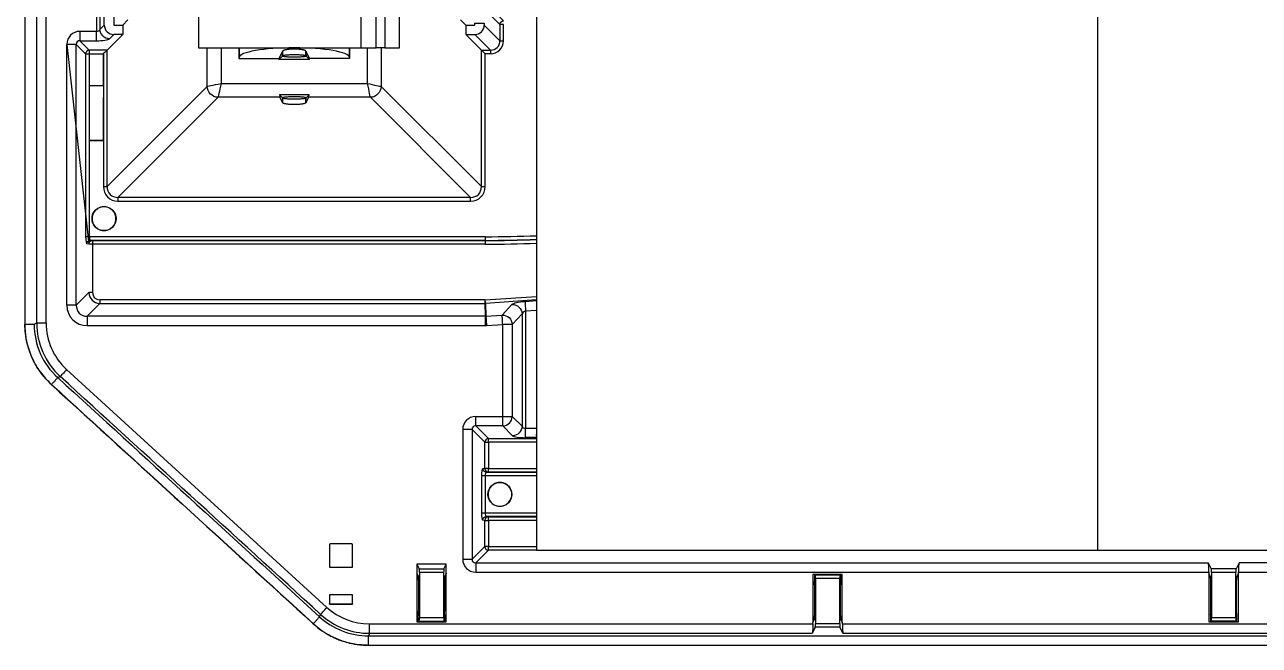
# Model space of a CAD drawing. Header units: feet. Extents: x 1518 to 2565, y 62 to 679.
# Drawn here: x 2068.57 to 2085.34, y 660.72 to 669.15 of the extents above; entities that cross this region are included whole.
import ezdxf

# ---------------------------------------------------------------- set-up
doc = ezdxf.new("R2010")
doc.units = ezdxf.units.FT
doc.header["$LTSCALE"] = 50
doc.header["$MEASUREMENT"] = 0

# ---------------------------------------------------------------- blocks, each defined once
blk = doc.blocks.new('Z1')
at = {"color": 1, "linetype": 'Continuous'}
for p, q in [((-56.349, 204.268), (-56.349, 202.248)), ((-60.216, 202.294), (-60.344, 202.294)), ((-58.005, 202.248), (-58.005, 202.102)), ((-57.412, 202.202), (-57.412, 202.138)), ((-57.095, 202.138), (-57.095, 202.202)), ((-57.412, 201.567), (-57.412, 201.503)), ((-57.095, 201.503), (-57.095, 201.567)), ((-54.16, 198.633), (-54.293, 198.491)), ((-54.293, 198.491), (-54.293, 197.24)), ((-54.421, 197.24), (-54.293, 197.24)), ((-54.421, 197.112), (-54.421, 197.24)), ((-54.293, 197.24), (-54.16, 197.107)), ((-56.776, 195.501), (-56.776, 195.203)), ((-56.472, 195.511), (-56.766, 195.511)), ((-56.462, 195.203), (-56.462, 195.501)), ((-56.766, 195.193), (-56.472, 195.193)), ((-55.589, 195.107), (-55.568, 195.065)), ((-44.808, 195.065), (-44.829, 195.107)), ((-55.564, 195.016), (-55.564, 194.594)), ((-55.213, 195.016), (-55.213, 194.594)), ((-50.184, 194.532), (-50.184, 194.954)), ((-49.833, 194.532), (-49.833, 194.954)), ((-44.804, 194.594), (-44.804, 195.016)), ((-44.453, 194.594), (-44.453, 195.016)), ((-56.463, 194.817), (-56.775, 194.817)), ((-56.463, 194.694), (-56.463, 194.817)), ((-56.776, 194.693), (-56.462, 194.693)), ((-50.209, 194.423), (-50.209, 194.441)), ((-56.232, 194.295), (-56.245, 194.262))]:
    blk.add_line(p, q, dxfattribs=at)
for points in [[(-46.338, 195.425), (-38.713, 195.425), (-38.713, 211.05), (-46.338, 211.05), (-53.963, 211.05), (-53.963, 195.425), (-54.617, 195.425), (-54.617, 195.474), (-53.963, 195.474)], [(-53.963, 195.425), (-46.338, 195.425), (-46.338, 211.05)], [(-60.753, 198.51), (-60.753, 208.028), (-60.787, 208.043)], [(-56.025, 202.248), (-55.825, 202.248), (-55.825, 204.268), (-56.025, 204.268), (-56.143, 204.268), (-56.349, 204.268), (-58.556, 204.268), (-58.556, 202.248), (-56.349, 202.248), (-56.143, 202.248), (-56.143, 204.268)], [(-56.025, 204.268), (-56.025, 202.248), (-56.143, 202.248)], [(-59.834, 202.667), (-59.759, 202.743), (-59.632, 202.743), (-59.707, 202.667), (-59.707, 202.56), (-59.702, 202.555), (-59.584, 202.555), (-59.513, 202.627)], [(-60.166, 202.343), (-59.942, 202.343), (-59.942, 202.471)], [(-54.923, 202.555), (-54.923, 202.428), (-54.801, 202.428), (-54.588, 202.215), (-54.588, 202.166), (-54.661, 202.166)], [(-60.216, 198.751), (-60.216, 202.294), (-60.088, 202.166), (-60.088, 199.683), (-60.038, 199.683), (-54.659, 199.683), (-54.659, 199.633)], [(-59.797, 200.362), (-59.797, 202.215), (-59.584, 202.428)], [(-54.71, 200.362), (-54.71, 202.215), (-54.923, 202.428)], [(-60.036, 201.734), (-60.038, 201.737), (-59.847, 201.737), (-59.847, 200.987), (-59.847, 200.362), (-59.797, 200.362), (-58.436, 201.723), (-58.436, 202.248)], [(-58.004, 202.248), (-58.004, 202.118), (-58.005, 202.102), (-57.462, 202.102)], [(-57.046, 202.088), (-57.462, 202.088), (-57.414, 202.136), (-57.414, 202.198), (-57.462, 202.102), (-57.462, 202.088)], [(-56.502, 202.102), (-57.046, 202.102), (-57.094, 202.198), (-57.094, 202.136), (-57.046, 202.088), (-57.046, 202.102)], [(-56.504, 202.248), (-56.504, 202.118), (-56.502, 202.102), (-56.502, 202.248)], [(-60.036, 200.989), (-60.038, 200.987), (-59.847, 200.987), (-59.849, 200.989)], [(-60.021, 199.633), (-54.659, 199.633), (-54.659, 199.63)], [(-60.068, 198.603), (-60.068, 198.475), (-54.654, 198.475), (-54.654, 198.603), (-60.068, 198.603), (-59.896, 198.775), (-54.66, 198.775), (-54.66, 198.824), (-53.963, 198.872)], [(-53.963, 198.681), (-54.111, 198.671), (-54.111, 197.081), (-53.963, 197.081)], [(-53.963, 196.953), (-54.111, 196.953), (-54.111, 197.081)], [(-53.963, 196.987), (-53.971, 196.987), (-53.963, 196.995)], [(-53.963, 196.891), (-54.617, 196.891), (-54.617, 196.536), (-53.963, 196.536)], [(-54.661, 196.433), (-54.71, 196.433), (-54.71, 195.932), (-54.661, 195.932), (-53.963, 195.932)], [(-53.963, 196.433), (-54.661, 196.433), (-54.661, 195.932)], [(-55.589, 195.234), (-55.589, 195.107), (-55.589, 194.453), (-55.189, 194.453), (-55.189, 195.107), (-55.21, 195.065)], [(-55.189, 195.107), (-55.189, 195.234), (-55.589, 195.234), (-55.557, 195.17), (-55.221, 195.17), (-55.189, 195.234)], [(-44.429, 195.107), (-44.429, 195.125), (-38.58, 195.125), (-38.58, 195.253), (-44.419, 195.253), (-44.461, 195.17), (-44.797, 195.17)], [(-49.809, 194.441), (-49.809, 195.095), (-50.209, 195.095), (-50.209, 194.441), (-50.188, 194.483)], [(-49.83, 194.483), (-49.809, 194.441), (-49.809, 194.423), (-39.449, 194.423), (-39.449, 194.441), (-39.449, 195.095), (-39.049, 195.095), (-39.049, 194.441), (-39.049, 194.423), (-38.449, 194.423)], [(-44.829, 195.125), (-44.829, 195.107), (-44.829, 194.453), (-44.429, 194.453), (-44.429, 195.107), (-44.45, 195.065)], [(-56.776, 194.818), (-56.775, 194.817), (-56.775, 194.694)], [(-56.245, 194.134), (-56.245, 194.136), (-56.245, 194.262), (-38.449, 194.262)], [(-49.841, 194.378), (-50.177, 194.378), (-50.218, 194.295)], [(-38.449, 194.295), (-39.039, 194.295), (-39.081, 194.378), (-39.417, 194.378), (-39.458, 194.295), (-49.799, 194.295), (-49.841, 194.378)]]:
    blk.add_lwpolyline(points, dxfattribs=at)
for points in [[(-60.787, 208.043), (-60.913, 208.043), (-60.913, 198.495), (-60.787, 198.495), (-60.753, 198.51), (-60.625, 198.51), (-60.625, 208.028)], [(-59.942, 202.769), (-59.942, 202.72), (-59.893, 202.72), (-59.893, 202.497), (-59.834, 202.556), (-59.834, 202.667)], [(-55.224, 195.121), (-55.553, 195.121), (-55.553, 194.509), (-55.224, 194.509)], [(-49.833, 195.09), (-50.184, 195.09), (-50.178, 195.089), (-49.84, 195.089)], [(-44.793, 194.509), (-44.464, 194.509), (-44.464, 195.121), (-44.793, 195.121)], [(-49.844, 195.039), (-50.173, 195.039), (-50.173, 194.427), (-49.844, 194.427)], [(-56.463, 194.817), (-56.462, 194.818), (-56.776, 194.818), (-56.776, 194.693), (-56.775, 194.694), (-56.463, 194.694), (-56.462, 194.693)], [(-55.213, 194.458), (-55.564, 194.458), (-55.558, 194.459), (-55.22, 194.459)]]:
    blk.add_lwpolyline(points, close=True, dxfattribs=at)
for points in [[(-59.943, 202.892), (-59.82, 202.892), (-59.942, 202.769), (-60.065, 202.769), (-60.065, 202.72), (-59.942, 202.72), (-59.942, 202.471), (-60.166, 202.471), (-60.166, 202.343), (-60.038, 202.215, 0.393924), (-60.088, 202.166), (-60.038, 202.166), (-60.038, 201.737), (-60.038, 200.987), (-60.038, 199.683)], [(-54.995, 202.627), (-54.923, 202.555), (-54.805, 202.555), (-54.8, 202.56), (-54.8, 202.583), (-54.673, 202.583), (-54.673, 202.556), (-54.46, 202.343), (-54.411, 202.343), (-54.411, 202.566), (-54.46, 202.566, -0.394035), (-54.411, 202.615), (-54.687, 202.892), (-54.565, 202.892)], [(-54.687, 202.892, 0.393976), (-54.737, 202.843), (-54.46, 202.566), (-54.46, 202.343)], [(-59.584, 202.555), (-59.584, 202.428), (-59.706, 202.428), (-59.765, 202.369, -0.393973), (-59.893, 202.497)], [(-56.072, 202.248), (-56.072, 201.723), (-54.71, 200.362), (-54.661, 200.362), (-54.661, 202.166, -0.000269), (-54.71, 202.215), (-54.588, 202.215)], [(-54.654, 198.603), (-54.66, 198.775, 0.017588), (-54.657, 198.775), (-54.651, 198.603), (-54.43, 198.618, -0.411927), (-54.293, 198.491), (-54.421, 198.491)], [(-54.838, 197.063), (-54.966, 197.063), (-54.966, 195.302), (-54.838, 195.302), (-54.666, 195.474, 0.393924), (-54.617, 195.425), (-54.789, 195.253), (-44.838, 195.253), (-44.797, 195.17)], [(-54.789, 197.112), (-54.617, 196.94, 0.39386), (-54.666, 196.891), (-54.838, 197.063), (-54.838, 195.302)], [(-54.643, 196.483, -0.412167), (-54.693, 196.533), (-54.666, 196.536), (-54.666, 196.891), (-54.617, 196.891), (-54.617, 196.94), (-53.963, 196.94)], [(-53.963, 196.486), (-54.617, 196.486), (-54.617, 196.536), (-54.666, 196.536, 0.412066), (-54.617, 196.486), (-54.643, 196.483), (-53.963, 196.483)], [(-53.963, 195.829), (-54.617, 195.829), (-54.617, 195.474), (-54.666, 195.474), (-54.666, 195.829), (-54.693, 195.832, -0.412121), (-54.643, 195.882)], [(-53.963, 195.882), (-54.643, 195.882), (-54.617, 195.879, 0.412066), (-54.666, 195.829), (-54.617, 195.829), (-54.617, 195.879), (-53.963, 195.879)]]:
    blk.add_lwpolyline(points, format="xyb", dxfattribs=at)
for points in [[(-60.043, 199.58, -0.412002), (-59.994, 199.63), (-54.659, 199.63), (-54.659, 199.58), (-59.994, 199.58), (-59.994, 198.923), (-60.043, 198.923), (-60.216, 198.751), (-60.344, 198.751), (-60.344, 202.294)], [(-59.849, 200.989), (-60.036, 200.989), (-60.036, 201.734), (-59.849, 201.734), (-59.847, 201.737), (-59.847, 202.166, 0.001186), (-59.797, 202.215), (-60.038, 202.215), (-60.038, 202.166), (-59.847, 202.166)], [(-59.926, 200.063, 0.544465), (-59.926, 199.791, 0.294947), (-59.751, 199.791, 0.544465), (-59.751, 200.063, 0.294947)], [(-60.07, 199.583, -0.412112), (-60.021, 199.633), (-59.994, 199.63), (-59.994, 199.58), (-60.043, 199.58)], [(-54.548, 196.318, 0.544465), (-54.548, 196.047, 0.294947), (-54.373, 196.047, 0.544465), (-54.373, 196.318, 0.294947)]]:
    blk.add_lwpolyline(points, format="xyb", close=True, dxfattribs=at)
at = {"color": 1, "linetype": 'Continuous', "flags": 128}
for points in [[(-58.249, 202.248), (-58.249, 201.762), (-58.257, 201.725), (-58.264, 201.689), (-58.271, 201.655), (-58.277, 201.626), (-58.282, 201.603), (-58.286, 201.586), (-58.288, 201.575), (-59.65, 200.214), (-59.65, 200.165), (-54.858, 200.165), (-54.858, 200.214), (-59.65, 200.214)], [(-54.858, 200.214), (-56.219, 201.575), (-56.221, 201.586), (-56.225, 201.603), (-56.23, 201.626), (-56.236, 201.655), (-56.243, 201.689), (-56.251, 201.725), (-56.259, 201.762), (-56.259, 202.248)], [(-58.249, 201.762), (-56.259, 201.762), (-56.226, 201.756), (-56.194, 201.749), (-56.164, 201.742), (-56.137, 201.737), (-56.113, 201.732), (-56.094, 201.728), (-56.08, 201.725), (-56.072, 201.723)], [(-53.963, 198.823), (-54.657, 198.775), (-54.657, 198.778), (-54.657, 198.781), (-54.657, 198.786), (-54.658, 198.792), (-54.658, 198.799), (-54.659, 198.807), (-54.66, 198.816), (-54.66, 198.824), (-59.896, 198.824), (-59.896, 198.775)], [(-53.963, 198.81), (-54.12, 198.799), (-54.119, 198.793), (-54.118, 198.784), (-54.118, 198.771), (-54.116, 198.755), (-54.115, 198.736), (-54.114, 198.716), (-54.112, 198.694), (-54.111, 198.671)], [(-56.909, 194.519), (-56.896, 194.553), (-56.893, 194.557), (-56.886, 194.564), (-56.877, 194.574), (-56.867, 194.586), (-56.854, 194.599), (-56.84, 194.615), (-56.825, 194.631), (-56.81, 194.647), (-60.346, 197.877), (-60.362, 197.861), (-60.376, 197.845), (-60.39, 197.829), (-60.403, 197.816), (-60.414, 197.804), (-60.422, 197.794), (-60.429, 197.787), (-60.433, 197.783)]]:
    blk.add_lwpolyline(points, dxfattribs=at)
for points in [[(-56.072, 201.723, -0.393918), (-56.219, 201.575), (-57.06, 201.575), (-57.094, 201.507), (-57.094, 201.569), (-57.053, 201.61), (-57.455, 201.61), (-57.414, 201.569), (-57.414, 201.507), (-57.448, 201.575), (-58.288, 201.575, -0.393902), (-58.436, 201.723), (-58.426, 201.725), (-58.408, 201.729), (-58.385, 201.734), (-58.356, 201.74), (-58.322, 201.747), (-58.286, 201.755), (-58.249, 201.762)], [(-54.651, 198.603), (-54.65, 198.597), (-54.65, 198.588), (-54.649, 198.575), (-54.648, 198.559), (-54.647, 198.54), (-54.645, 198.52), (-54.644, 198.498), (-54.642, 198.475), (-54.421, 198.491), (-54.423, 198.513), (-54.424, 198.535), (-54.426, 198.555), (-54.427, 198.574), (-54.428, 198.59), (-54.429, 198.603), (-54.429, 198.612), (-54.43, 198.618), (-54.297, 198.761, -0.411971), (-54.16, 198.633), (-54.16, 197.107, -0.39395), (-54.288, 196.979), (-54.421, 197.112), (-54.789, 197.112), (-54.789, 197.24), (-54.421, 197.24), (-54.421, 198.491)]]:
    blk.add_lwpolyline(points, format="xyb", dxfattribs=at)
at = {"color": 1, "linetype": 'Continuous'}
for centre in [(-59.838, 199.927), (-54.461, 196.182)]:
    blk.add_circle(centre, 0.163, dxfattribs=at)
for centre, radius, start, end in [((-54.659, 218.162), 18.48, 270, 272.1566), ((-54.659, 218.162), 18.53, 270, 272.1507), ((-54.659, 218.162), 18.532, 270, 272.1504), ((-54.659, 218.162), 18.582, 270, 272.1446), ((-54.426, 197.245), 0.133, 271.9961, 358.0039)]:
    blk.add_arc(centre, radius, start, end, dxfattribs=at)
for centre, major_axis, ratio, start_param, end_param in [((-60.161, 202.288), (-0.131, 0.131), 0.970288, 5.512866, 7.053504), ((-59.942, 202.503), (0.05, 0), 0.634777, 4.712389, 6.108652), ((-59.702, 202.56), (0.0947, 0.0947), 0.970288, 2.371274, 3.911912), ((-54.805, 202.56), (-0.0947, 0.0947), 0.970288, 2.371274, 3.911912), ((-60.161, 202.288), (-0.042, 0.042), 0.84211, 5.512866, 7.053504), ((-59.942, 202.375), (0.18, 0), 0.176327, 4.712389, 6.108652), ((-54.594, 202.349), (0.0969, -0.0969), 0.948921, 5.512866, 7.053504), ((-54.594, 202.349), (-0.131, 0.131), 0.970288, 2.371274, 3.911912), ((-57.254, 202.115), (0.75, 0), 0.176327, 0.017453, 3.124139), ((-57.445, 201.762), (0, 0.19), 0.087489, 2.502598, 2.96706), ((-57.062, 201.762), (0, 0.19), 0.087489, 3.316126, 3.780587), ((-56.596, 201.565), (0.5, 0), 0.087489, 3.054326, 3.083032), ((-59.643, 200.368), (-0.146, -0.146), 0.970288, 5.512866, 7.053504), ((-59.643, 200.368), (0.111, 0.111), 0.951716, 2.371274, 3.911912), ((-54.864, 200.368), (-0.111, 0.111), 0.951716, 2.371274, 3.911912), ((-54.864, 200.368), (0.146, -0.146), 0.970288, 5.512866, 7.053504), ((-60.07, 199.683), (0, 0.1), 0.176327, 1.570796, 3.124139), ((-60.021, 199.683), (0, 0.05), 0.352654, 1.570796, 3.124139), ((-59.893, 198.926), (0.107, 0.107), 0.989599, 2.371274, 3.911912), ((-59.893, 198.926), (-0.0729, -0.0729), 0.970288, 5.512866, 7.053504), ((-60.059, 198.759), (-0.204, -0.204), 0.970288, 5.512866, 7.053504), ((-60.059, 198.759), (0.115, 0.115), 0.923436, 2.371274, 3.911912), ((-54.12, 198.767), (0.18, 0.013), 0.175892, 1.558413, 2.954676), ((-54.654, 198.658), (-0.0019, 0.0547), 0.913122, 3.108053, 3.175133), ((-54.111, 198.64), (0.0488, 0.019), 0.580702, 1.348352, 2.744616), ((-59.768, 198.51), (0.936, 0.413), 0.977384, 2.732965, 3.550221), ((-59.742, 198.522), (0.927, 0.409), 0.986525, 2.732965, 3.550221), ((-59.742, 198.522), (0.811, 0.357), 0.981933, 2.732965, 3.550221), ((-54.654, 198.658), (0.006, -0.183), 0.984791, 6.249645, 6.316725), ((-54.783, 197.057), (-0.131, 0.131), 0.970288, 5.512866, 7.053504), ((-54.783, 197.057), (-0.042, 0.042), 0.84211, 5.512866, 7.053504), ((-54.111, 197.112), (0.05, 0), 0.634777, 3.316126, 4.712389), ((-54.111, 196.984), (0.18, 0), 0.176327, 3.316126, 4.712389), ((-53.855, 197.081), (0.133, 0.129), 0.122744, 2.395872, 2.50286), ((-54.692, 196.433), (0, 0.1), 0.176327, 0.017453, 1.570796), ((-54.643, 196.433), (0, 0.05), 0.352654, 0.017453, 1.570796), ((-54.692, 195.932), (0, 0.1), 0.176327, 1.570796, 3.124139), ((-54.643, 195.932), (0, 0.05), 0.352654, 1.570796, 3.124139), ((-56.766, 195.501), (-0.00707, 0.00707), 0.999695, 5.497939, 7.068431), ((-56.472, 195.501), (0.00707, 0.00707), 0.999695, 5.497939, 7.068431), ((-54.783, 195.308), (0.131, 0.131), 0.970288, 2.371274, 3.911912), ((-54.783, 195.308), (0.042, 0.042), 0.84211, 2.371274, 3.911912), ((-44.417, 195.125), (0, 0.13), 0.087489, 0.174533, 1.570796), ((-56.766, 195.203), (-0.00707, -0.00707), 0.999695, 5.497939, 7.068431), ((-56.472, 195.203), (0.00707, -0.00707), 0.999695, 5.497939, 7.068431), ((-55.569, 195.016), (0, 0.05), 0.087489, 4.712389, 6.108652), ((-55.558, 195.121), (0, 0.05), 0.087489, 4.712389, 6.108652), ((-55.22, 195.121), (0, 0.05), 0.087489, 0.174533, 1.570796), ((-55.209, 195.016), (0, 0.05), 0.087489, 0.174533, 1.570796), ((-50.178, 195.039), (0, 0.05), 0.087489, 4.712389, 6.265732), ((-49.84, 195.039), (0, 0.05), 0.087489, 0.017453, 1.570796), ((-44.809, 195.016), (0, 0.05), 0.087489, 4.712389, 6.108652), ((-44.798, 195.121), (0, 0.05), 0.087489, 4.712389, 6.108652), ((-44.46, 195.121), (0, 0.05), 0.087489, 0.174533, 1.570796), ((-44.449, 195.016), (0, 0.05), 0.087489, 0.174533, 1.570796), ((-50.189, 194.954), (0, 0.05), 0.087489, 4.712389, 5.759587), ((-56.222, 195.307), (0.366, 0.945), 0.987012, 2.777399, 3.505786), ((-56.222, 195.307), (0.32, 0.825), 0.982581, 2.777399, 3.505786), ((-55.569, 194.594), (0, 0.05), 0.087489, 3.665191, 4.712389), ((-44.809, 194.594), (0, 0.05), 0.087489, 3.665191, 4.712389), ((-56.232, 195.281), (0.37, 0.953), 0.978189, 2.777399, 3.505786), ((-55.558, 194.509), (0, 0.05), 0.087489, 3.159046, 4.712389), ((-55.22, 194.509), (0, 0.05), 0.087489, 1.570796, 3.124139), ((-50.189, 194.532), (0, 0.05), 0.087489, 3.316126, 4.712389), ((-50.178, 194.427), (0, 0.05), 0.087489, 3.316126, 4.712389), ((-49.84, 194.427), (0, 0.05), 0.087489, 1.570796, 2.96706), ((-49.829, 194.532), (0, 0.05), 0.087489, 1.570796, 2.96706), ((-49.797, 194.423), (0, 0.13), 0.087489, 1.570796, 2.96706), ((-44.798, 194.509), (0, 0.05), 0.087489, 3.159046, 4.712389), ((-44.46, 194.509), (0, 0.05), 0.087489, 1.570796, 3.124139)]:
    blk.add_ellipse(centre, major_axis=major_axis, ratio=ratio, start_param=start_param, end_param=end_param, dxfattribs=at)
for points, knots in [([(-56.648, 212.329), (-56.666, 212.322), (-56.712, 212.303), (-56.774, 212.272), (-56.836, 212.235), (-56.889, 212.2), (-56.944, 212.159), (-56.979, 212.129), (-56.996, 212.113), (-58.181, 211.03), (-59.367, 209.948), (-60.553, 208.865), (-60.58, 208.838), (-60.627, 208.793), (-60.675, 208.733), (-60.745, 208.641), (-60.786, 208.561), (-60.821, 208.492), (-60.835, 208.456), (-60.859, 208.397), (-60.88, 208.323), (-60.906, 208.21), (-60.911, 208.12), (-60.915, 208.043), (-60.915, 204.86), (-60.915, 201.678), (-60.915, 198.495)], [0, 0, 0, 0, 0.139052, 0.368689, 0.499689, 0.666362, 0.833142, 1, 1, 1, 2, 2, 2, 2.2505, 2.416164, 2.50077, 3, 3, 3, 3.249907, 3.414995, 3.499977, 4, 4, 4, 5, 5, 5, 5]), ([(-60.466, 197.768), (-60.468, 197.767), (-60.469, 197.765), (-60.47, 197.764), (-60.472, 197.762), (-60.474, 197.759), (-60.477, 197.757), (-60.479, 197.754), (-60.482, 197.751), (-60.485, 197.747), (-60.489, 197.744), (-60.492, 197.74), (-60.496, 197.736), (-60.5, 197.731), (-60.504, 197.727), (-60.508, 197.722), (-60.513, 197.717), (-60.517, 197.712), (-60.522, 197.708), (-60.527, 197.702), (-60.531, 197.697), (-60.536, 197.692), (-60.541, 197.686), (-60.546, 197.681), (-60.551, 197.675), (-60.586, 197.709), (-60.654, 197.776), (-60.748, 197.905), (-60.829, 198.057), (-60.881, 198.218), (-60.908, 198.364), (-60.911, 198.452), (-60.913, 198.495), (-60.914, 198.495), (-60.914, 198.495), (-60.915, 198.495), (-60.914, 198.457), (-60.912, 198.393), (-60.901, 198.316), (-60.88, 198.203), (-60.848, 198.118), (-60.821, 198.046), (-60.804, 198.011), (-60.777, 197.954), (-60.736, 197.888), (-60.67, 197.793), (-60.607, 197.729), (-60.553, 197.674), (-59.367, 196.591), (-58.181, 195.508), (-56.996, 194.425)], [0, 0, 0, 0, 1, 1, 1, 2, 2, 2, 3, 3, 3, 4, 4, 4, 5, 5, 5, 6, 6, 6, 7, 7, 7, 8, 8, 8, 8.157097, 8.311605, 8.51642, 8.715467, 8.85872, 9, 9, 9, 10, 10, 10, 10.250503, 10.416149, 10.500781, 11, 11, 11, 11.249898, 11.414997, 11.499971, 12, 12, 12, 13, 13, 13, 13]), ([(-56.896, 194.553), (-58.075, 195.629), (-59.254, 196.706), (-60.433, 197.783), (-60.444, 197.778), (-60.455, 197.773), (-60.466, 197.768), (-59.281, 196.685), (-58.095, 195.602), (-56.909, 194.519), (-56.911, 194.518), (-56.912, 194.516), (-56.913, 194.515), (-56.916, 194.513), (-56.918, 194.51), (-56.92, 194.508), (-56.923, 194.505), (-56.925, 194.502), (-56.928, 194.499), (-56.932, 194.495), (-56.935, 194.491), (-56.939, 194.487), (-56.943, 194.483), (-56.947, 194.478), (-56.951, 194.474), (-56.956, 194.469), (-56.96, 194.464), (-56.965, 194.459), (-56.97, 194.453), (-56.974, 194.448), (-56.979, 194.443), (-56.984, 194.437), (-56.989, 194.432), (-56.994, 194.426), (-56.995, 194.426), (-56.995, 194.425), (-56.996, 194.425), (-56.981, 194.412), (-56.943, 194.378), (-56.888, 194.337), (-56.828, 194.298), (-56.773, 194.266), (-56.711, 194.235), (-56.669, 194.217), (-56.648, 194.209), (-56.63, 194.202), (-56.582, 194.185), (-56.516, 194.166), (-56.446, 194.151), (-56.382, 194.141), (-56.314, 194.135), (-56.268, 194.134), (-56.245, 194.134), (-50.313, 194.134), (-44.381, 194.134), (-38.449, 194.134)], [0, 0, 0, 0, 1, 1, 1, 2, 2, 2, 3, 3, 3, 4, 4, 4, 5, 5, 5, 6, 6, 6, 7, 7, 7, 8, 8, 8, 9, 9, 9, 10, 10, 10, 11, 11, 11, 12, 12, 12, 12.139683, 12.369527, 12.500289, 12.66689, 12.833445, 13, 13, 13, 13.139037, 13.368686, 13.499668, 13.666347, 13.833127, 14, 14, 14, 15, 15, 15, 15]), ([(-60.553, 197.674), (-60.552, 197.674), (-60.552, 197.675), (-60.551, 197.675), (-59.366, 196.592), (-58.18, 195.509), (-56.994, 194.426), (-56.961, 194.398), (-56.895, 194.341), (-56.768, 194.262), (-56.614, 194.193), (-56.433, 194.145), (-56.308, 194.139), (-56.245, 194.136), (-50.313, 194.136), (-44.381, 194.136), (-38.449, 194.136)], [0, 0, 0, 0, 1, 1, 1, 2, 2, 2, 2.158558, 2.319348, 2.542915, 2.772952, 3, 3, 3, 4, 4, 4, 4]), ([(-54.789, 195.253), (-54.789, 195.21), (-54.789, 195.168), (-54.789, 195.125), (-51.469, 195.125), (-48.149, 195.125), (-44.829, 195.125), (-44.829, 195.142), (-44.829, 195.176), (-44.832, 195.216), (-44.835, 195.243), (-44.837, 195.25), (-44.838, 195.253)], [0, 0, 0, 0, 1, 1, 1, 2, 2, 2, 2.271928, 2.561348, 2.787291, 3, 3, 3, 3]), ([(-50.184, 195.09), (-50.185, 195.09), (-50.186, 195.089), (-50.187, 195.082), (-50.188, 195.07), (-50.189, 195.057), (-50.189, 195.04), (-50.189, 195.024), (-50.188, 195.01), (-50.187, 195.002), (-50.187, 194.998), (-50.187, 194.997)], [0, 0, 0, 0, 0.1086995, 0.2460949, 0.3546311, 0.4741348, 0.6000701, 0.7259346, 0.8455017, 0.9539872, 1, 1, 1, 1]), ([(-55.564, 194.458), (-55.565, 194.458), (-55.566, 194.459), (-55.567, 194.466), (-55.568, 194.478), (-55.569, 194.492), (-55.569, 194.508), (-55.569, 194.524), (-55.568, 194.538), (-55.567, 194.546), (-55.567, 194.55), (-55.567, 194.551)], [0, 0, 0, 0, 0.1086995, 0.2460949, 0.3546311, 0.4741348, 0.6000701, 0.7259346, 0.8455017, 0.9539872, 1, 1, 1, 1]), ([(-44.807, 194.551), (-44.807, 194.55), (-44.807, 194.546), (-44.808, 194.538), (-44.809, 194.524), (-44.809, 194.508), (-44.809, 194.492), (-44.808, 194.478), (-44.807, 194.466), (-44.806, 194.459), (-44.805, 194.458), (-44.804, 194.458), (-44.687, 194.458), (-44.57, 194.458), (-44.453, 194.458), (-44.456, 194.458), (-44.458, 194.459), (-44.46, 194.459), (-44.573, 194.459), (-44.685, 194.459), (-44.798, 194.459), (-44.8, 194.459), (-44.802, 194.458), (-44.804, 194.458)], [0, 0, 0, 0, 0.046012, 0.154497, 0.274064, 0.399927, 0.525862, 0.645365, 0.7539, 0.891295, 1, 1, 1, 2, 2, 2, 3, 3, 3, 4, 4, 4, 5, 5, 5, 5]), ([(-56.232, 194.295), (-54.228, 194.295), (-52.223, 194.295), (-50.218, 194.295), (-50.217, 194.3), (-50.214, 194.309), (-50.211, 194.344), (-50.209, 194.384), (-50.209, 194.41), (-50.209, 194.423), (-52.217, 194.423), (-54.225, 194.423), (-56.232, 194.423), (-56.232, 194.38), (-56.232, 194.338), (-56.232, 194.295)], [0, 0, 0, 0, 1, 1, 1, 1.272804, 1.56246, 1.787978, 2, 2, 2, 3, 3, 3, 4, 4, 4, 4])]:
    blk.add_open_spline(points, degree=3, knots=knots, dxfattribs=at)
for points, weights, knots in [([(-57.094, 202.198), (-57.095, 202.2), (-57.095, 202.202), (-57.102, 202.229), (-57.254, 202.229), (-57.406, 202.229), (-57.412, 202.202), (-57.413, 202.2), (-57.414, 202.198)], [1, 0.999770716911, 1, 0.722641925187, 1, 0.722641925187, 1, 0.999770716911, 1], [0, 0, 0, 0.042829, 0.042829, 1.569188, 1.569188, 3.095547, 3.095547, 3.138376, 3.138376, 3.138376]), ([(-57.094, 202.136), (-57.094, 202.137), (-57.095, 202.138), (-57.095, 202.138), (-57.095, 202.138), (-57.102, 202.151), (-57.254, 202.151), (-57.406, 202.151), (-57.412, 202.138), (-57.412, 202.138), (-57.413, 202.138), (-57.413, 202.137), (-57.414, 202.136)], [1, 0.999896996851, 1, 0.999975067537, 1, 0.722641925187, 1, 0.722641925187, 1, 0.999975067537, 1, 0.999896996851, 1], [0, 0, 0, 0.028706, 0.028706, 0.042829, 0.042829, 1.569188, 1.569188, 3.095547, 3.095547, 3.10967, 3.10967, 3.138376, 3.138376, 3.138376]), ([(-57.413, 202.138), (-57.412, 202.137), (-57.412, 202.137), (-57.406, 202.124), (-57.254, 202.124), (-57.102, 202.124), (-57.095, 202.137), (-57.095, 202.137), (-57.095, 202.138)], [1, 0.999975067537, 1, 0.722641925188, 1, 0.722641925188, 1, 0.999975067537, 1], [0, 0, 0, 0.014123, 0.014123, 1.540482, 1.540482, 3.066841, 3.066841, 3.080964, 3.080964, 3.080964]), ([(-57.414, 201.569), (-57.413, 201.568), (-57.413, 201.568), (-57.412, 201.567), (-57.412, 201.567), (-57.406, 201.554), (-57.254, 201.554), (-57.102, 201.554), (-57.095, 201.567), (-57.095, 201.567), (-57.095, 201.568), (-57.095, 201.568), (-57.095, 201.568), (-57.102, 201.581), (-57.254, 201.581), (-57.406, 201.581), (-57.412, 201.568), (-57.412, 201.568), (-57.413, 201.568)], [1, 0.999896996851, 1, 0.999975067537, 1, 0.722641925188, 1, 0.722641925188, 1, 0.999975067537, 1, 0.999975067537, 1, 0.722641925187, 1, 0.722641925187, 1, 0.999975067537, 1], [0, 0, 0, 0.028706, 0.028706, 0.042829, 0.042829, 1.569188, 1.569188, 3.095547, 3.095547, 3.10967, 3.10967, 3.123793, 3.123793, 4.650152, 4.650152, 6.176511, 6.176511, 6.190634, 6.190634, 6.190634]), ([(-57.094, 201.507), (-57.095, 201.505), (-57.095, 201.503), (-57.102, 201.476), (-57.254, 201.476), (-57.406, 201.476), (-57.412, 201.503), (-57.413, 201.505), (-57.414, 201.507)], [1, 0.999770716911, 1, 0.722641925187, 1, 0.722641925187, 1, 0.999770716911, 1], [0, 0, 0, 0.042829, 0.042829, 1.569188, 1.569188, 3.095547, 3.095547, 3.138376, 3.138376, 3.138376]), ([(-49.833, 195.09), (-49.83, 195.09), (-49.829, 195.053), (-49.828, 195.016), (-49.831, 194.997), (-49.833, 194.983), (-49.833, 194.954)], [1, 0.793353340291, 1, 0.793353340291, 1, 0.866025403783, 1], [0, 0, 0, 1.308997, 1.308997, 2.617994, 2.617994, 3.665191, 3.665191, 3.665191]), ([(-55.213, 194.458), (-55.21, 194.458), (-55.209, 194.495), (-55.208, 194.532), (-55.211, 194.551), (-55.213, 194.566), (-55.213, 194.594)], [1, 0.793353340283, 1, 0.793353340283, 1, 0.866025403782, 1], [0, 0, 0, 1.308997, 1.308997, 2.617994, 2.617994, 3.665191, 3.665191, 3.665191]), ([(-44.453, 194.458), (-44.45, 194.458), (-44.449, 194.495), (-44.448, 194.532), (-44.451, 194.551), (-44.453, 194.566), (-44.453, 194.594)], [1, 0.793353340291, 1, 0.793353340291, 1, 0.866025403781, 1], [0, 0, 0, 1.308997, 1.308997, 2.617994, 2.617994, 3.665191, 3.665191, 3.665191])]:
    blk.add_rational_spline(points, weights, degree=2, knots=knots, dxfattribs=at)

msp = doc.modelspace()

# ---------------------------------------------------------------- block references
msp.add_blockref('Z1', (2129.486, 466.586))

doc.saveas('drawing.dxf')
